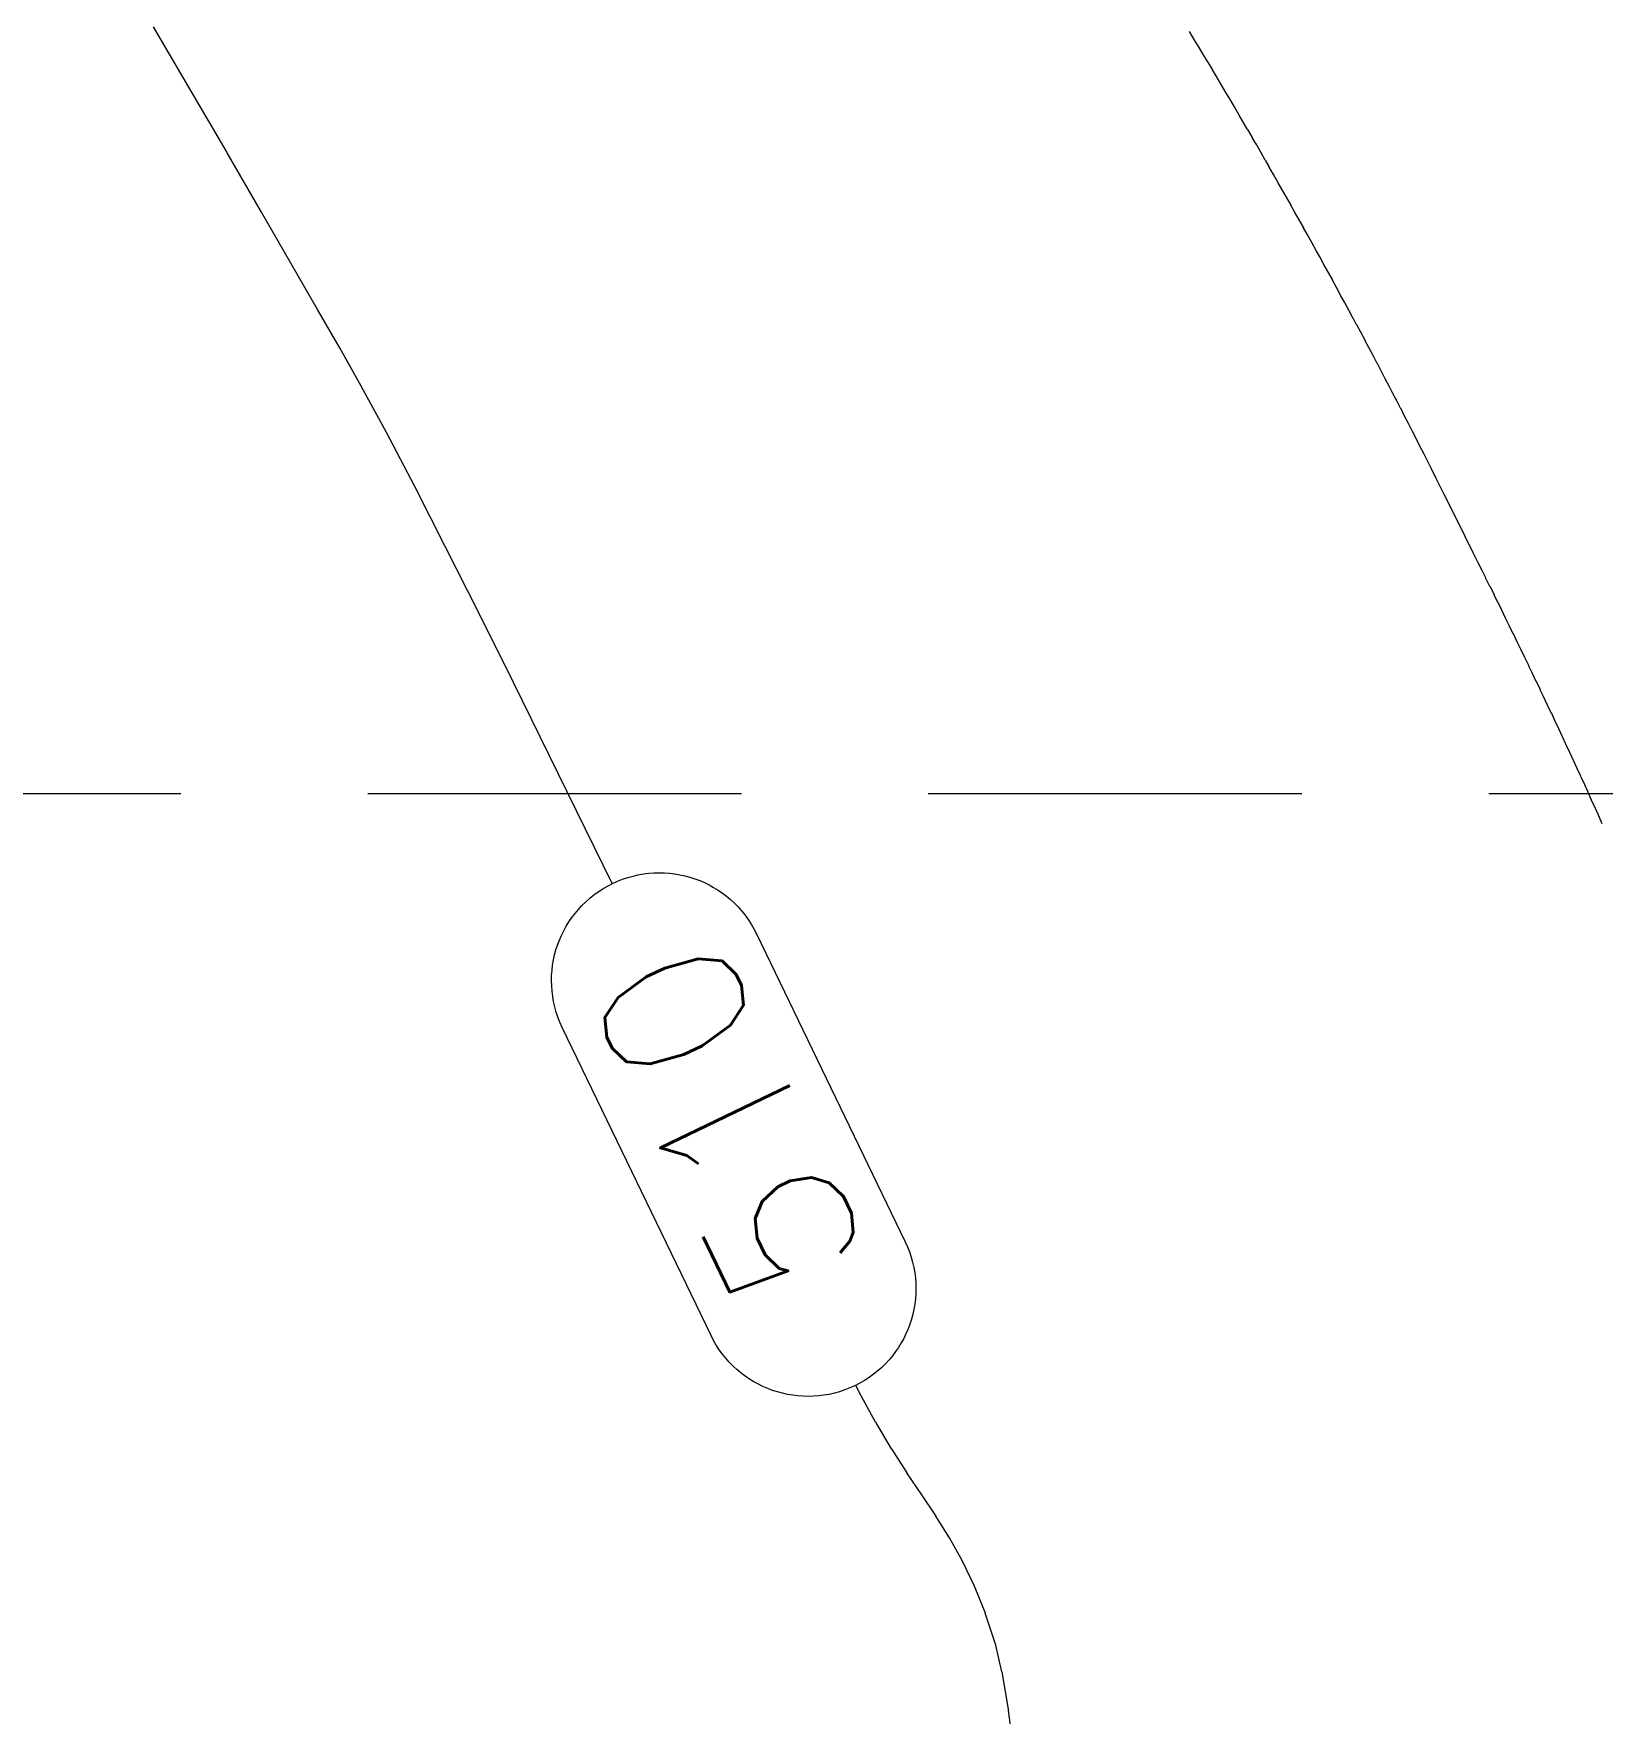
# Model space of a CAD drawing. Header units: feet. Extents: x -406 to 2003, y 7035 to 10885.
# Drawn here: x 679.2 to 733.8, y 10069.3 to 10127.8 of the extents above; entities that cross this region are included whole.
import ezdxf

# ---------------------------------------------------------------- set-up
doc = ezdxf.new("R2010")
doc.units = ezdxf.units.FT
doc.header["$LTSCALE"] = 40
doc.header["$MEASUREMENT"] = 0
doc.linetypes.add('HIDDEN', pattern=[0.375, 0.25, -0.125])
doc.layers.add('1 PROPOSED CONTOURS', color=35, linetype='Continuous', lineweight=0)
doc.layers.add('GRID', color=254, linetype='HIDDEN')
doc.styles.get("Standard").update_dxf_attribs({"font": 'ARIAL.TTF'})

msp = doc.modelspace()

# ---------------------------------------------------------------- linework, layer by layer
at = {"layer": '1 PROPOSED CONTOURS', "color": 35, "extrusion": (0.861684, 0.507445, 0), "elevation": 5728.293}
msp.add_lwpolyline([(8377.744, 510), (8380.337, 510)], dxfattribs=at)
at = {"layer": '1 PROPOSED CONTOURS', "color": 35}
for points, elevation in [([(719.628, 10127.56), (719.459, 10127.84)], 505), ([(720.398, 10126.274), (720.266, 10126.497)], 505), ([(720.565, 10125.993), (720.398, 10126.274)], 505), ([(720.862, 10125.49), (720.731, 10125.713)], 505), ([(721.94, 10123.64), (721.778, 10123.921)], 505), ([(722.101, 10123.359), (721.94, 10123.64)], 505), ([(722.39, 10122.855), (722.229, 10123.136)], 505), ([(722.677, 10122.35), (722.55, 10122.574)], 505), ([(722.836, 10122.069), (722.677, 10122.35)], 505), ([(722.995, 10121.788), (722.836, 10122.069)], 505), ([(688.194, 10119.773), (687.139, 10121.608)], 510), ([(723.278, 10121.283), (723.121, 10121.564)], 505), ([(723.436, 10121.002), (723.278, 10121.283)], 505), ([(723.717, 10120.497), (723.56, 10120.778)], 505), ([(723.996, 10119.992), (723.873, 10120.215)], 505), ([(689.124, 10118.157), (688.194, 10119.773)], 510), ([(724.581, 10118.924), (724.428, 10119.205)], 505), ([(725.007, 10118.136), (724.856, 10118.418)], 505), ([(689.91, 10116.804), (689.124, 10118.157)], 510), ([(725.279, 10117.631), (725.159, 10117.855)], 505), ([(725.848, 10116.561), (725.699, 10116.843)], 505), ([(725.997, 10116.279), (725.848, 10116.561)], 505), ([(726.262, 10115.773), (726.115, 10116.055)], 505), ([(691.522, 10113.88), (690.65, 10115.496)], 510), ([(726.41, 10115.491), (726.262, 10115.773)], 505), ([(726.527, 10115.267), (726.41, 10115.491)], 505), ([(726.673, 10114.985), (726.527, 10115.267)], 505), ([(727.079, 10114.197), (726.934, 10114.479)], 505), ([(727.224, 10113.915), (727.079, 10114.197)], 505), ([(727.338, 10113.691), (727.224, 10113.915)], 505), ([(727.482, 10113.408), (727.338, 10113.691)], 505), ([(727.625, 10113.126), (727.482, 10113.408)], 505), ([(727.738, 10112.902), (727.625, 10113.126)], 505), ([(727.88, 10112.62), (727.738, 10112.902)], 505), ([(728.049, 10112.281), (727.88, 10112.62)], 505), ([(728.691, 10110.991), (728.339, 10111.698)], 505), ([(729.042, 10110.283), (728.691, 10110.991)], 505), ([(729.506, 10109.351), (729.334, 10109.696)], 505), ([(730.182, 10107.995), (730.066, 10108.23)], 505), ([(730.877, 10106.578), (730.732, 10106.874)], 505), ([(731.133, 10106.048), (730.99, 10106.343)], 505), ([(731.276, 10105.752), (731.133, 10106.048)], 505), ([(731.923, 10104.396), (731.783, 10104.692)], 505), ([(732.063, 10104.101), (731.923, 10104.396)], 505), ([(698.455, 10100.077), (697.191, 10102.656)], 510), ([(732.697, 10102.744), (732.56, 10103.04)], 505), ([(732.834, 10102.449), (732.697, 10102.744)], 505), ([(733.214, 10101.623), (733.078, 10101.918)], 505), ([(733.321, 10101.388), (733.214, 10101.623)], 505), ([(733.455, 10101.092), (733.321, 10101.388)], 505), ([(733.589, 10100.797), (733.455, 10101.092)], 505), ([(699.377, 10098.184), (698.455, 10100.077)], 510), ([(709.101, 10078.517), (708.547, 10079.44)], 510)]:
    msp.add_lwpolyline(points, dxfattribs=dict(at, elevation=elevation))
at = {"layer": '1 PROPOSED CONTOURS', "color": 35, "extrusion": (0.856433, 0.516257, 0), "elevation": 5844.742}
msp.add_lwpolyline([(8301.741, 505), (8302.068, 505)], dxfattribs=at)
at = {"layer": '1 PROPOSED CONTOURS', "color": 35, "extrusion": (0.85729, 0.514833, 0), "elevation": 5830.935}
msp.add_lwpolyline([(8311.184, 505), (8311.444, 505)], dxfattribs=at)
at = {"layer": '1 PROPOSED CONTOURS', "color": 35, "extrusion": (0.858145, 0.513407, 0), "elevation": 5817.108}
msp.add_lwpolyline([(8320.541, 505), (8320.868, 505)], dxfattribs=at)
at = {"layer": '1 PROPOSED CONTOURS', "color": 35, "extrusion": (0.858504, 0.512807, 0), "elevation": 5811.293}
msp.add_lwpolyline([(8324.277, 505), (8324.603, 505)], dxfattribs=at)
at = {"layer": '1 PROPOSED CONTOURS', "color": 35, "extrusion": (0.860562, 0.509346, 0), "elevation": 5777.725}
msp.add_lwpolyline([(8346.701, 505), (8347.027, 505)], dxfattribs=at)
at = {"layer": '1 PROPOSED CONTOURS', "color": 35, "extrusion": (0.86434, 0.502908, 0), "elevation": 5684.167}
msp.add_lwpolyline([(8405.265, 510), (8407.746, 510)], dxfattribs=at)
at = {"layer": '1 PROPOSED CONTOURS', "color": 35, "extrusion": (0.862254, 0.506477, 0), "elevation": 5749.892}
msp.add_lwpolyline([(8365.314, 505), (8365.64, 505)], dxfattribs=at)
at = {"layer": '1 PROPOSED CONTOURS', "color": 35, "extrusion": (0.862608, 0.505873, 0), "elevation": 5744.036}
msp.add_lwpolyline([(8369.011, 505), (8369.337, 505)], dxfattribs=at)
at = {"layer": '1 PROPOSED CONTOURS', "color": 35, "extrusion": (0.86345, 0.504435, 0), "elevation": 5730.08}
msp.add_lwpolyline([(8378.314, 505), (8378.572, 505)], dxfattribs=at)
at = {"layer": '1 PROPOSED CONTOURS', "color": 35, "extrusion": (0.864289, 0.502995, 0), "elevation": 5716.104}
msp.add_lwpolyline([(8387.531, 505), (8387.856, 505)], dxfattribs=at)
at = {"layer": '1 PROPOSED CONTOURS', "color": 35, "extrusion": (0.864642, 0.502389, 0), "elevation": 5710.227}
msp.add_lwpolyline([(8391.208, 505), (8391.533, 505)], dxfattribs=at)
at = {"layer": '1 PROPOSED CONTOURS', "color": 35, "extrusion": (0.865478, 0.500946, 0), "elevation": 5696.223}
msp.add_lwpolyline([(8400.463, 505), (8400.721, 505)], dxfattribs=at)
at = {"layer": '1 PROPOSED CONTOURS', "color": 35, "extrusion": (0.866125, 0.499828, 0), "elevation": 5654.212}
msp.add_lwpolyline([(8423.122, 510), (8425.444, 510)], dxfattribs=at)
at = {"layer": '1 PROPOSED CONTOURS', "color": 35, "extrusion": (0.867495, 0.497446, 0), "elevation": 5662.245}
msp.add_lwpolyline([(8422.498, 505), (8422.755, 505)], dxfattribs=at)
at = {"layer": '1 PROPOSED CONTOURS', "color": 35, "extrusion": (0.868672, 0.495387, 0), "elevation": 5642.252}
msp.add_lwpolyline([(8435.257, 505), (8435.581, 505)], dxfattribs=at)
at = {"layer": '1 PROPOSED CONTOURS', "color": 35, "extrusion": (0.87149, 0.490413, 0), "elevation": 5593.935}
msp.add_lwpolyline([(8466.219, 505), (8466.476, 505)], dxfattribs=at)
at = {"layer": '1 PROPOSED CONTOURS', "color": 35, "extrusion": (0.873469, 0.486879, 0), "elevation": 5559.602}
msp.add_lwpolyline([(8487.905, 505), (8488.16, 505)], dxfattribs=at)
at = {"layer": '1 PROPOSED CONTOURS', "color": 35, "extrusion": (0.874625, 0.4848, 0), "elevation": 5539.4}
msp.add_lwpolyline([(8500.459, 505), (8500.78, 505)], dxfattribs=at)
at = {"layer": '1 PROPOSED CONTOURS', "color": 35, "extrusion": (0.876245, 0.481866, 0), "elevation": 5510.88}
msp.add_lwpolyline([(8518.4, 505), (8518.721, 505)], dxfattribs=at)
at = {"layer": '1 PROPOSED CONTOURS', "color": 35, "extrusion": (0.876584, 0.481249, 0), "elevation": 5504.88}
msp.add_lwpolyline([(8521.957, 505), (8522.278, 505)], dxfattribs=at)
at = {"layer": '1 PROPOSED CONTOURS', "color": 35, "extrusion": (0.87739, 0.479778, 0), "elevation": 5490.582}
msp.add_lwpolyline([(8530.921, 505), (8531.176, 505)], dxfattribs=at)
at = {"layer": '1 PROPOSED CONTOURS', "color": 35, "extrusion": (0.87853, 0.477687, 0), "elevation": 5470.243}
msp.add_lwpolyline([(8543.336, 505), (8543.657, 505)], dxfattribs=at)
at = {"layer": '1 PROPOSED CONTOURS', "color": 35, "extrusion": (0.879331, 0.476212, 0), "elevation": 5455.896}
msp.add_lwpolyline([(8552.251, 505), (8552.506, 505)], dxfattribs=at)
at = {"layer": '1 PROPOSED CONTOURS', "color": 35, "extrusion": (0.880464, 0.474114, 0), "elevation": 5435.488}
msp.add_lwpolyline([(8564.596, 505), (8564.916, 505)], dxfattribs=at)
at = {"layer": '1 PROPOSED CONTOURS', "color": 35, "extrusion": (0.882052, 0.471152, 0), "elevation": 5406.678}
msp.add_lwpolyline([(8582.239, 505), (8582.559, 505)], dxfattribs=at)
at = {"layer": '1 PROPOSED CONTOURS', "color": 35, "extrusion": (0.882384, 0.470529, 0), "elevation": 5400.617}
msp.add_lwpolyline([(8585.735, 505), (8586.055, 505)], dxfattribs=at)
at = {"layer": '1 PROPOSED CONTOURS', "color": 35, "extrusion": (0.870222, 0.492661, 0), "elevation": 5584.526}
msp.add_lwpolyline([(8462.466, 510), (8463.97, 510)], dxfattribs=at)
at = {"layer": '1 PROPOSED CONTOURS', "color": 35, "extrusion": (0.883174, 0.469045, 0), "elevation": 5386.174}
msp.add_lwpolyline([(8594.55, 505), (8594.803, 505)], dxfattribs=at)
at = {"layer": '1 PROPOSED CONTOURS', "color": 35, "extrusion": (0.885077, 0.465445, 0), "elevation": 5351.138}
msp.add_lwpolyline([(8615.517, 505), (8615.77, 505)], dxfattribs=at)
at = {"layer": '1 PROPOSED CONTOURS', "color": 35, "extrusion": (0.888068, 0.459711, 0), "elevation": 5295.307}
msp.add_lwpolyline([(8648.423, 505), (8648.74, 505)], dxfattribs=at)
at = {"layer": '1 PROPOSED CONTOURS', "color": 35, "extrusion": (0.888842, 0.458213, 0), "elevation": 5280.72}
msp.add_lwpolyline([(8657.085, 505), (8657.337, 505)], dxfattribs=at)
at = {"layer": '1 PROPOSED CONTOURS', "color": 35, "extrusion": (0.886118, 0.46346, 0), "elevation": 5300.152}
msp.add_lwpolyline([(8639.472, 510), (8641.595, 510)], dxfattribs=at)
at = {"layer": '1 PROPOSED CONTOURS', "color": 35, "extrusion": (0.890146, 0.455676, 0), "elevation": 5224.226}
msp.add_lwpolyline([(8683.229, 510), (8685.594, 510)], dxfattribs=at)
at = {"layer": '1 PROPOSED CONTOURS', "color": 35, "extrusion": (0.895318, 0.445428, 0), "elevation": 5156.126}
msp.add_lwpolyline([(8728.761, 505), (8729.413, 505)], dxfattribs=at)
at = {"layer": '1 PROPOSED CONTOURS', "color": 35, "extrusion": (0.895454, 0.445153, 0), "elevation": 5153.45}
msp.add_lwpolyline([(8728.106, 505), (8728.762, 505)], dxfattribs=at)
at = {"layer": '1 PROPOSED CONTOURS', "color": 35, "extrusion": (0.893006, 0.450044, 0), "elevation": 5169.273}
msp.add_lwpolyline([(8713.495, 510), (8716.055, 510)], dxfattribs=at)
at = {"layer": '1 PROPOSED CONTOURS', "color": 35, "extrusion": (0.894448, 0.447172, 0), "elevation": 5173.125}
msp.add_lwpolyline([(8715.742, 505), (8716.073, 505)], dxfattribs=at)
at = {"layer": '1 PROPOSED CONTOURS', "color": 35, "extrusion": (0.893971, 0.448126, 0), "elevation": 5182.416}
msp.add_lwpolyline([(8709.959, 505), (8710.221, 505)], dxfattribs=at)
at = {"layer": '1 PROPOSED CONTOURS', "color": 35, "extrusion": (0.894788, 0.446491, 0), "elevation": 5166.485}
msp.add_lwpolyline([(8719.088, 505), (8719.418, 505)], dxfattribs=at)
at = {"layer": '1 PROPOSED CONTOURS', "color": 35, "extrusion": (0.895458, 0.445145, 0), "elevation": 5153.376}
msp.add_lwpolyline([(8726.512, 505), (8726.842, 505)], dxfattribs=at)
at = {"layer": '1 PROPOSED CONTOURS', "color": 35, "extrusion": (0.896893, 0.442247, 0), "elevation": 5125.13}
msp.add_lwpolyline([(8742.54, 505), (8742.87, 505)], dxfattribs=at)
at = {"layer": '1 PROPOSED CONTOURS', "color": 35, "extrusion": (0.895121, 0.445824, 0), "elevation": 5128.086}
msp.add_lwpolyline([(8735.087, 510), (8737.797, 510)], dxfattribs=at)
at = {"layer": '1 PROPOSED CONTOURS', "color": 35, "extrusion": (0.897193, 0.441638, 0), "elevation": 5119.188}
msp.add_lwpolyline([(8745.691, 505), (8746.021, 505)], dxfattribs=at)
at = {"layer": '1 PROPOSED CONTOURS', "color": 35, "extrusion": (0.897907, 0.440186, 0), "elevation": 5105.031}
msp.add_lwpolyline([(8753.701, 505), (8753.963, 505)], dxfattribs=at)
at = {"layer": '1 PROPOSED CONTOURS', "color": 35, "extrusion": (0.898618, 0.438732, 0), "elevation": 5090.855}
msp.add_lwpolyline([(8761.624, 505), (8761.953, 505)], dxfattribs=at)
at = {"layer": '1 PROPOSED CONTOURS', "color": 35, "extrusion": (0.899625, 0.436664, 0), "elevation": 5070.695}
msp.add_lwpolyline([(8772.718, 505), (8772.979, 505)], dxfattribs=at)
at = {"layer": '1 PROPOSED CONTOURS', "color": 35, "extrusion": (0.90133, 0.433133, 0), "elevation": 5036.255}
msp.add_lwpolyline([(8791.618, 505), (8791.879, 505)], dxfattribs=at)
at = {"layer": '1 PROPOSED CONTOURS', "color": 35, "extrusion": (0.896724, 0.44259, 0), "elevation": 5096.519}
msp.add_lwpolyline([(8750.727, 510), (8753.542, 510)], dxfattribs=at)
at = {"layer": '1 PROPOSED CONTOURS', "color": 35, "extrusion": (0.902031, 0.431671, 0), "elevation": 5021.993}
msp.add_lwpolyline([(8799.445, 505), (8799.773, 505)], dxfattribs=at)
at = {"layer": '1 PROPOSED CONTOURS', "color": 35, "extrusion": (0.902325, 0.431056, 0), "elevation": 5015.997}
msp.add_lwpolyline([(8802.537, 505), (8802.864, 505)], dxfattribs=at)
at = {"layer": '1 PROPOSED CONTOURS', "color": 35, "extrusion": (0.903023, 0.429592, 0), "elevation": 5001.71}
msp.add_lwpolyline([(8810.403, 505), (8810.663, 505)], dxfattribs=at)
at = {"layer": '1 PROPOSED CONTOURS', "color": 35, "extrusion": (0.904704, 0.426041, 0), "elevation": 4967.062}
msp.add_lwpolyline([(8829.07, 505), (8829.329, 505)], dxfattribs=at)
at = {"layer": '1 PROPOSED CONTOURS', "color": 35, "extrusion": (0.905395, 0.424571, 0), "elevation": 4952.715}
msp.add_lwpolyline([(8836.8, 505), (8837.126, 505)], dxfattribs=at)
at = {"layer": '1 PROPOSED CONTOURS', "color": 35, "extrusion": (0.905684, 0.423953, 0), "elevation": 4946.683}
msp.add_lwpolyline([(8839.851, 505), (8840.177, 505)], dxfattribs=at)
at = {"layer": '1 PROPOSED CONTOURS', "color": 35, "extrusion": (0.906372, 0.422481, 0), "elevation": 4932.311}
msp.add_lwpolyline([(8847.619, 505), (8847.878, 505)], dxfattribs=at)
at = {"layer": '1 PROPOSED CONTOURS', "color": 35, "extrusion": (0.908027, 0.418911, 0), "elevation": 4897.457}
msp.add_lwpolyline([(8866.05, 505), (8866.309, 505)], dxfattribs=at)
at = {"layer": '1 PROPOSED CONTOURS', "color": 35, "extrusion": (0.908708, 0.417433, 0), "elevation": 4883.024}
msp.add_lwpolyline([(8873.682, 505), (8874.007, 505)], dxfattribs=at)
at = {"layer": '1 PROPOSED CONTOURS', "color": 35, "extrusion": (0.911301, 0.411742, 0), "elevation": 4827.441}
msp.add_lwpolyline([(8902.554, 505), (8902.812, 505)], dxfattribs=at)
at = {"layer": '1 PROPOSED CONTOURS', "color": 35, "extrusion": (0.91197, 0.410256, 0), "elevation": 4812.924}
msp.add_lwpolyline([(8910.087, 505), (8910.411, 505)], dxfattribs=at)
at = {"layer": '1 PROPOSED CONTOURS', "color": 35, "linetype": 'Continuous', "extrusion": (0.90058, 0.43469, 0), "elevation": 5023.19}
msp.add_lwpolyline([(8786.461, 510), (8774.556, 510)], dxfattribs=at)
at = {"layer": '1 PROPOSED CONTOURS', "color": 35, "linetype": 'Continuous', "elevation": 510}
msp.add_lwpolyline([(702.817, 10082.461), (697.642, 10093.183)], dxfattribs=at)
at = {"layer": '1 PROPOSED CONTOURS', "color": 35, "extrusion": (0.892536, 0.450975, 0), "elevation": 5177.943}
msp.add_lwpolyline([(8677.925, 510), (8678.193, 510)], dxfattribs=at)
at = {"layer": '1 PROPOSED CONTOURS', "color": 35, "extrusion": (0.877491, 0.479594, 0), "elevation": 5455.778}
msp.add_lwpolyline([(8504.801, 510), (8505.996, 510)], dxfattribs=at)
at = {"layer": '1 PROPOSED CONTOURS', "color": 35, "extrusion": (0.840835, 0.541291, 0), "elevation": 6051.652}
msp.add_lwpolyline([(8089.552, 510), (8090.54, 510)], dxfattribs=at)
at = {"layer": '1 PROPOSED CONTOURS', "color": 35, "extrusion": (0.83221, 0.55446, 0), "elevation": 6178.239}
msp.add_lwpolyline([(7992.364, 510), (7993.291, 510)], dxfattribs=at)
at = {"layer": '1 PROPOSED CONTOURS', "color": 35, "extrusion": (0.834518, 0.55098, 0), "elevation": 6144.816}
msp.add_lwpolyline([(8017.197, 510), (8018.089, 510)], dxfattribs=at)
at = {"layer": '1 PROPOSED CONTOURS', "color": 35, "extrusion": (0.848575, 0.529075, 0), "elevation": 5934.082}
msp.add_lwpolyline([(8173.519, 510), (8174.404, 510)], dxfattribs=at)
at = {"layer": '1 PROPOSED CONTOURS', "color": 35, "extrusion": (0.872004, 0.489499, 0), "elevation": 5551.997}
msp.add_lwpolyline([(8436.81, 510), (8437.717, 510)], dxfattribs=at)
at = {"layer": '1 PROPOSED CONTOURS', "color": 35, "extrusion": (0.899959, 0.435975, 0), "elevation": 5032.652}
msp.add_lwpolyline([(8755.574, 510), (8756.532, 510)], dxfattribs=at)
at = {"layer": '1 PROPOSED CONTOURS', "color": 35, "extrusion": (0.927214, 0.374533, 0), "elevation": 4433.106}
msp.add_lwpolyline([(9072.832, 510), (9073.876, 510)], dxfattribs=at)
at = {"layer": '1 PROPOSED CONTOURS', "color": 35, "extrusion": (0.950174, 0.311719, 0), "elevation": 3816.747}
msp.add_lwpolyline([(9347.693, 510), (9348.858, 510)], dxfattribs=at)
at = {"layer": '1 PROPOSED CONTOURS', "color": 35, "extrusion": (0.974502, 0.224379, 0), "elevation": 2954.428}
msp.add_lwpolyline([(9654.005, 510), (9654.961, 510)], dxfattribs=at)
at = {"layer": '1 PROPOSED CONTOURS', "color": 35, "extrusion": (0.985993, 0.166785, 0), "elevation": 2382.61}
msp.add_lwpolyline([(9809.409, 510), (9810.792, 510)], dxfattribs=at)
at = {"layer": '1 PROPOSED CONTOURS', "color": 35, "extrusion": (0.99045, 0.137874, 0), "elevation": 2094.664}
msp.add_lwpolyline([(9873.148, 510), (9874.904, 510)], dxfattribs=at)
at = {"layer": '1 PROPOSED CONTOURS', "color": 35, "linetype": 'Continuous', "extrusion": (0, 0, -1)}
for centre, start, end in [((-701.019, 10094.813, -510), 334.23442, 154.23442), ((-706.194, 10084.092, -510), 154.23442, 334.23442)]:
    msp.add_arc(centre, 3.75, start, end, dxfattribs=at)
at = {"layer": 'GRID', "color": 252, "linetype": 'HIDDEN', "lineweight": 0, "ltscale": 1.3}
msp.add_line((-342.624, 10101.319), (1939.967, 10101.319), dxfattribs=at)

# ---------------------------------------------------------------- texts
at = {"layer": '1 PROPOSED CONTOURS', "color": 35, "linetype": 'Continuous', "insert": (703.942, 10083.005, 510), "char_height": 5, "width": 17.85714, "attachment_point": 1, "rotation": 115.76558}
msp.add_mtext('\\Fsimplex.shx;\\W1.0000000000;\\T1.0000000000;\\o\\l510', dxfattribs=at)

doc.saveas('drawing.dxf')
